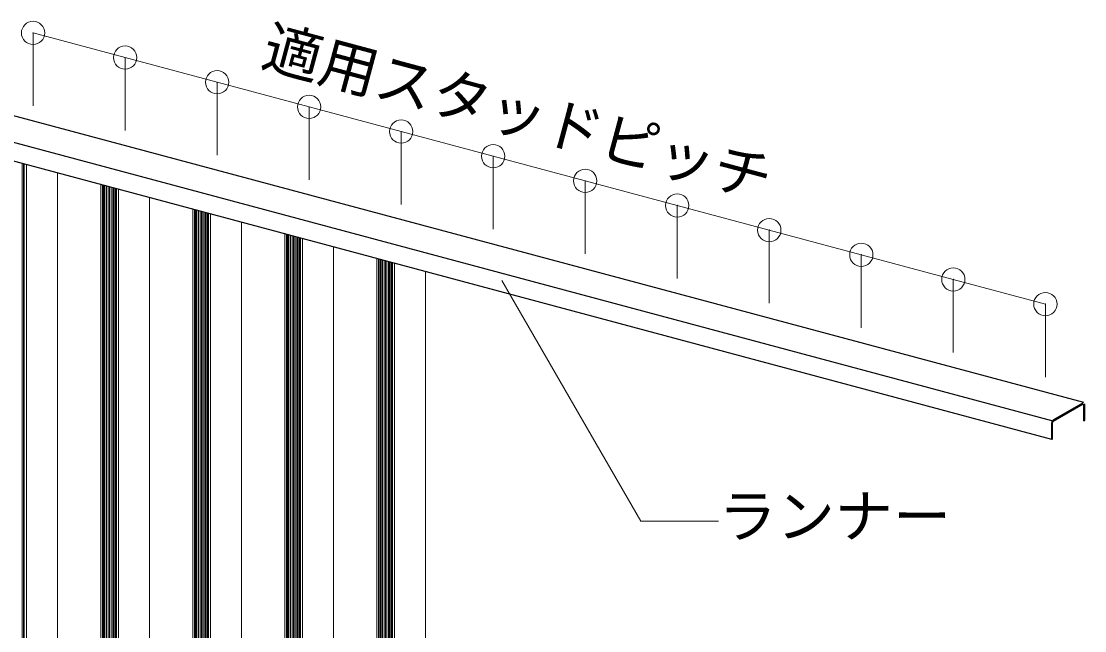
# Model space of a CAD drawing. Units: millimetres on the paper, with parts at other scales. Extents: x -195 to 195, y -140 to 138.
# Drawn here: x -79.82 to -52.4, y -13.31 to 2.41 of the extents above; entities that cross this region are included whole.
import ezdxf
from ezdxf.enums import TextEntityAlignment as Align

# ---------------------------------------------------------------- set-up
doc = ezdxf.new("R2010")
doc.units = ezdxf.units.MM
doc.header["$PDMODE"] = 32
doc.header["$PDSIZE"] = 0.6
for name, color, linetype, lineweight in [('A-2_スタッド', 3, 'Continuous', 18), ('A-3_ランナー', 2, 'Continuous', 25), ('A-5_寸法', 7, 'Continuous', 9), ('A-6_文字・矢印', 7, 'Continuous', 18)]:
    doc.layers.add(name, color=color, linetype=linetype, lineweight=lineweight)
doc.styles.add('ＭＳ ゴシック', font='')
doc.styles.get('ＭＳ ゴシック').set_extended_font_data('MS Gothic')

msp = doc.modelspace()

# ---------------------------------------------------------------- linework, layer by layer
at = {"layer": 'A-2_スタッド'}
for p, q in [((-79.801, -78.238), (-79.801, -1.263)), ((-79.765, -1.273), (-79.765, -78.248)), ((-79.744, -78.253), (-79.744, -1.278)), ((-79.692, -1.292), (-79.692, -78.267)), ((-78.892, -78.249), (-78.892, -1.506)), ((-77.772, -1.806), (-77.772, -78.782)), ((-77.731, -1.818), (-77.731, -78.793)), ((-77.7, -78.801), (-77.7, -1.826)), ((-77.674, -1.833), (-77.674, -78.808)), ((-77.637, -78.818), (-77.637, -1.842)), ((-77.617, -78.823), (-77.617, -1.848)), ((-77.566, -1.862), (-77.566, -78.837)), ((-77.546, -78.842), (-77.546, -1.867)), ((-77.535, -78.845), (-77.535, -1.87)), ((-77.484, -1.884), (-77.484, -78.859)), ((-77.454, -1.892), (-77.454, -78.867)), ((-77.427, -78.874), (-77.427, -1.899)), ((-77.391, -1.908), (-77.391, -78.883)), ((-77.371, -78.889), (-77.371, -1.914)), ((-77.318, -1.928), (-77.318, -78.903)), ((-76.518, -78.885), (-76.518, -2.142)), ((-75.399, -2.442), (-75.399, -79.417)), ((-75.357, -2.453), (-75.357, -79.428)), ((-75.327, -79.437), (-75.327, -2.462)), ((-75.3, -2.469), (-75.3, -79.444)), ((-75.264, -79.453), (-75.264, -2.478)), ((-75.244, -79.459), (-75.244, -2.484)), ((-75.193, -2.497), (-75.193, -79.473)), ((-75.172, -79.478), (-75.172, -2.503)), ((-75.162, -79.481), (-75.162, -2.506)), ((-75.111, -2.519), (-75.111, -79.494)), ((-75.081, -2.528), (-75.081, -79.503)), ((-75.054, -79.51), (-75.054, -2.535)), ((-75.018, -2.544), (-75.018, -79.519)), ((-74.997, -79.525), (-74.997, -2.55)), ((-74.945, -2.564), (-74.945, -79.539)), ((-74.145, -79.52), (-74.145, -2.778)), ((-73.025, -3.078), (-73.025, -80.053)), ((-72.984, -3.089), (-72.984, -80.064)), ((-72.954, -80.073), (-72.954, -3.098)), ((-72.927, -3.105), (-72.927, -80.08)), ((-72.891, -80.089), (-72.891, -3.114)), ((-72.87, -80.095), (-72.87, -3.12)), ((-72.82, -3.133), (-72.82, -80.108)), ((-72.799, -80.114), (-72.799, -3.139)), ((-72.788, -80.117), (-72.788, -3.142)), ((-72.738, -3.155), (-72.738, -80.13)), ((-72.707, -3.163), (-72.707, -80.139)), ((-72.681, -80.146), (-72.681, -3.171)), ((-72.645, -3.18), (-72.645, -80.155)), ((-72.624, -80.161), (-72.624, -3.186)), ((-72.572, -3.2), (-72.572, -80.175)), ((-71.772, -80.156), (-71.772, -3.414)), ((-70.652, -3.714), (-70.652, -80.689)), ((-70.611, -3.725), (-70.611, -80.7)), ((-70.58, -80.708), (-70.58, -3.733)), ((-70.554, -3.741), (-70.554, -80.716)), ((-70.518, -80.725), (-70.518, -3.75)), ((-70.497, -80.731), (-70.497, -3.756)), ((-70.446, -3.769), (-70.446, -80.744)), ((-70.426, -80.75), (-70.426, -3.775)), ((-70.415, -80.753), (-70.415, -3.778)), ((-70.364, -3.791), (-70.364, -80.766)), ((-70.334, -3.799), (-70.334, -80.774)), ((-70.308, -80.782), (-70.308, -3.806)), ((-70.271, -3.816), (-70.271, -80.791)), ((-70.251, -80.797), (-70.251, -3.822)), ((-70.199, -3.836), (-70.199, -80.811)), ((-69.399, -80.792), (-69.399, -4.05))]:
    msp.add_line(p, q, dxfattribs=at)
at = {"layer": 'A-3_ランナー'}
for p, q in [((-52.416, -7.428), (-83.631, 0.936)), ((-53.211, -7.908), (-84.446, 0.462)), ((-53.245, -8.378), (-84.46, -0.014)), ((-53.208, -7.877), (-52.433, -7.43)), ((-53.208, -7.905), (-52.434, -7.458)), ((-52.416, -7.9), (-52.416, -7.473)), ((-52.397, -7.889), (-52.397, -7.461)), ((-53.245, -8.378), (-53.245, -7.952)), ((-53.226, -8.368), (-53.226, -7.942)), ((-52.416, -7.9), (-52.397, -7.889)), ((-53.245, -8.378), (-53.226, -8.368))]:
    msp.add_line(p, q, dxfattribs=at)
for centre, radius in [((-53.149, -7.953), 0.0956), ((-53.178, -7.942), 0.0478)]:
    msp.add_arc(centre, radius, 127.5852, 180.578, dxfattribs=at)
at = {"layer": 'A-5_寸法', "color": 4}
for p, q in [((-77.145, -0.411), (-77.145, 1.469)), ((-62.906, -4.227), (-62.906, -2.346)), ((-55.786, -4.254), (-53.412, -4.89)), ((-55.786, -6.135), (-55.786, -4.254)), ((-53.412, -6.771), (-53.412, -4.89))]:
    msp.add_line(p, q, dxfattribs=at)
at = {"layer": 'A-5_寸法', "color": 3, "lineweight": 18}
msp.add_line((-62.906, -4.227), (-62.906, -2.346), dxfattribs=at)
at = {"layer": 'A-5_寸法', "color": 4}
for points in [[(-79.519, 0.224), (-79.519, 2.105), (-77.145, 1.469), (-74.772, 0.833)], [(-74.772, -1.047), (-74.772, 0.833), (-72.399, 0.197)], [(-72.399, -1.683), (-72.399, 0.197), (-70.025, -0.439)], [(-70.025, -2.319), (-70.025, -0.439), (-67.652, -1.075)], [(-67.652, -2.955), (-67.652, -1.075), (-65.279, -1.71)], [(-65.279, -3.591), (-65.279, -1.71), (-62.906, -2.346), (-60.532, -2.982)], [(-60.532, -4.863), (-60.532, -2.982), (-58.159, -3.618)], [(-58.159, -5.499), (-58.159, -3.618), (-55.786, -4.254)]]:
    msp.add_lwpolyline(points, dxfattribs=at)
at = {"layer": 'A-5_寸法'}
for p in [(-79.519, 2.105), (-77.145, 1.469), (-74.772, 0.833), (-72.399, 0.197), (-70.025, -0.439), (-67.652, -1.075), (-65.279, -1.71), (-62.906, -2.346), (-60.532, -2.982), (-58.159, -3.618), (-55.786, -4.254), (-53.412, -4.89)]:
    msp.add_point(p, dxfattribs=at)
at = {"layer": 'A-6_文字・矢印'}
msp.add_lwpolyline([(-61.844, -10.487), (-63.844, -10.487), (-67.429, -4.277)], dxfattribs=at)

# ---------------------------------------------------------------- texts
at = {"layer": 'A-5_寸法', "style": 'ＭＳ ゴシック'}
msp.add_text('適用スタッドピッチ', height=1.1, rotation=345, dxfattribs=at).set_placement((-73.766, 0.95), align=Align.BOTTOM_LEFT)
at = {"layer": 'A-6_文字・矢印', "style": 'ＭＳ ゴシック'}
msp.add_text('ランナー', height=1.1, dxfattribs=at).set_placement((-61.844, -11.237), align=Align.BOTTOM_LEFT)

doc.saveas('drawing.dxf')
